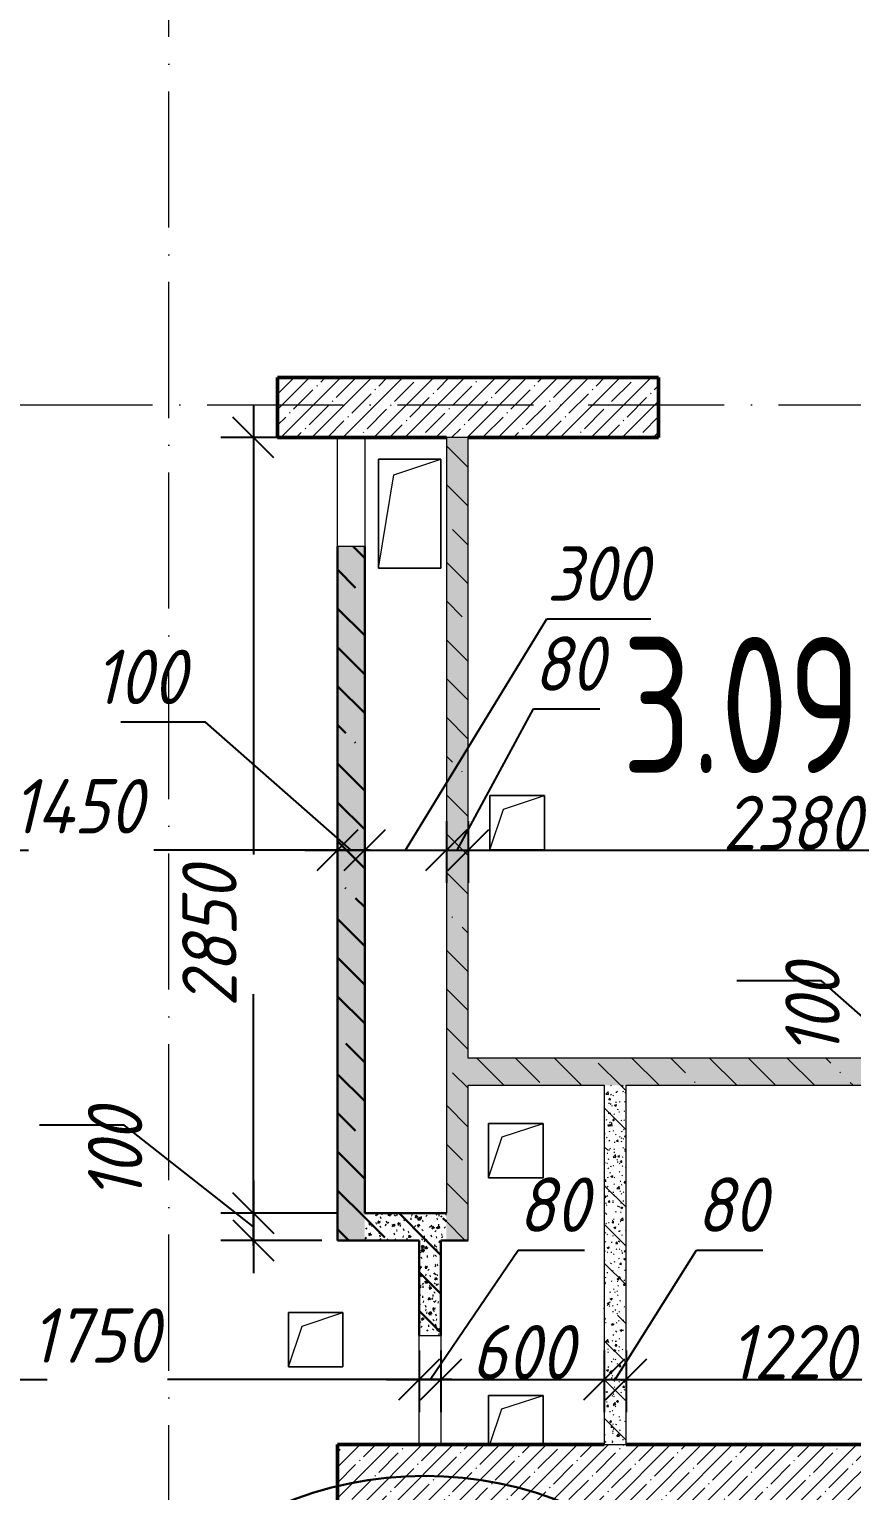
# Model space of a CAD drawing. Header units: millimetres. Extents: x -269418 to 201924, y -5890 to 98643.
# Drawn here: x 65947 to 68970, y 3810 to 9180 of the extents above; entities that cross this region are included whole.
import ezdxf

# ---------------------------------------------------------------- set-up
doc = ezdxf.new("R2010")
doc.units = ezdxf.units.MM
doc.linetypes.add('50_200_ШТРИХ_1Т_ш5_п1_п1_', pattern=[700, 500, -100, 0, -100])
for name, color, linetype, lineweight in [('0) ПГП', 1, 'Continuous', 30), ('A-ANNO-DIMS', 7, 'Continuous', 9), ('A-AREA-IDEN', 7, 'Continuous', 9), ('A-FLOR', 7, 'Continuous', 9), ('A-GENM', 7, 'Continuous', 9), ('A-WALL-3', 7, 'Continuous', 50), ('A-WALL-PATT-2', 7, 'Continuous', 5), ('I-WALL', 7, 'Continuous', 5), ('Оси-1', 7, '50_200_ШТРИХ_1Т_ш5_п1_п1_', 9)]:
    doc.layers.add(name, color=color, linetype=linetype, lineweight=lineweight)
for name, color, linetype, lineweight, true_color in [('A-WALL-6', 7, 'Continuous', 13, 0x0070df), ('A-WALL-FNSH-4', 7, 'Continuous', 13, 0x0070df), ('A-WALL-PATT-4', 7, 'Continuous', 5, 0x0070df)]:
    doc.layers.add(name, color=color, linetype=linetype, lineweight=lineweight, true_color=true_color)
doc.styles.add('ISOCPEUR_I_2', font='isocpeui.ttf', dxfattribs={"width": 0.9, "height": 200})
doc.styles.add('СПДС', font='ГОСТ тип А.ttf', dxfattribs={"width": 0.9})
doc.dimstyles.new('ISO-2_0_0_9К_СРЕДНИЙ', dxfattribs={"dimscale": 304.8, "dimtxt": 199.196235, "dimasz": 0.492126, "dimexe": 0.393701, "dimexo": 0, "dimgap": 0, "dimtad": 1, "dimdec": 0, "dimzin": 0, "dimdsep": 46, "dimtxsty": 'ISOCPEUR_I_2', "dimblk1": 'OBLIQUE', "dimblk2": 'OBLIQUE', "dimsah": 1, "dimcen": 0.09, "dimdle": 0.393701, "dimazin": 0, "dimtfac": 1, "dimtdec": 4, "dimtix": 1, "dimtmove": 2, "dimatfit": 3, "dimfxl": 1, "dimtvp": 1, "dimtolj": 1, "dimtzin": 0, "dimarcsym": 2})
doc.dimstyles.new('ISO-2_0_0_9К_СРЕДНИЙ_1', dxfattribs={"dimscale": 304.8, "dimtxt": 199.196235, "dimasz": 0.492126, "dimexe": 0.393701, "dimexo": 0, "dimgap": 0, "dimtad": 1, "dimdec": 0, "dimzin": 0, "dimdsep": 46, "dimtxsty": 'ISOCPEUR_I_2', "dimblk1": 'OBLIQUE', "dimblk2": 'OBLIQUE', "dimsah": 1, "dimcen": 0.09, "dimdle": 0.393701, "dimazin": 0, "dimtfac": 1, "dimtdec": 4, "dimtix": 1, "dimtmove": 1, "dimatfit": 3, "dimfxl": 1, "dimtvp": 1, "dimtolj": 1, "dimtzin": 0, "dimarcsym": 2})
doc.dimstyles.new('ISO-2_0_0_9К_СРЕДНИЙ_2', dxfattribs={"dimscale": 304.8, "dimtxt": 199.196235, "dimasz": 0.492126, "dimexe": 0.393701, "dimexo": 0, "dimgap": 0, "dimtad": 1, "dimdec": 0, "dimzin": 0, "dimdsep": 46, "dimtxsty": 'ISOCPEUR_I_2', "dimblk1": 'OBLIQUE', "dimblk2": 'OBLIQUE', "dimsah": 1, "dimcen": 0.09, "dimdle": 0.393701, "dimazin": 0, "dimtfac": 1, "dimtdec": 4, "dimtix": 1, "dimtmove": 0, "dimatfit": 3, "dimfxl": 1, "dimtvp": 1, "dimtolj": 1, "dimtzin": 0, "dimarcsym": 2})
pattern_1 = [(45, (0, 0), (-57.02463, 57.02463), []), (45, (57.025, 0), (-57.02463, 57.02463), [100.806, -20.161, 3.353, -16.808])]
pattern_2 = [(50, (0, 0), (72.873764, -6.37607), [7.62, -83.82]), (355, (0, 0), (-14.09699, 76.42244), [6.096, -67.056]), (100.451, (6.07, -0.53), (58.776964, 70.04687), [6.476, -71.236]), (46.184, (0, 20.32), (108.43142, -16.81745), [11.43, -125.73]), (96.636, (9.04, 18.92), (94.961, 98.97089), [9.714, -106.854]), (351.184, (0, 20.32), (94.96227, 98.97018), [9.144, -100.584]), (21, (10.16, 15.24), (60.64565, -40.90654), [7.62, -83.82]), (326, (10.16, 15.24), (24.72083, 73.67493), [6.096, -67.056]), (71.451, (15.214, 11.83), (85.36689, 32.76874), [6.476, -71.236]), (37.5, (0, 0), (1.235525, 33.8224325), [3.353, -62.89, 3.353, -64.719, -67.31]), (37.5, (0, 0), (1.235525, 33.8224325), [-134.315, 3.353, -63.957]), (7.5, (0, 0), (26.728146, 40.07255), [3.353, -35.458, 3.353, -61.366, -25.654]), (7.5, (0, 0), (26.728146, 40.07255), [-103.53, 3.353, -22.301]), (327.5, (-22.657, 0), (54.236318, -2.292117), [3.353, -22.047, 3.353, -75.895, -105.156]), (327.5, (-22.657, 0), (54.236318, -2.292117), [-104.648, 3.353, -101.803]), (317.5, (-32.817, 0), (59.25158, 10.17014), [3.353, -29.667, 3.353, -49.276, -74.676]), (317.5, (-32.817, 0), (59.25158, 10.17014), [-85.649, 3.353, -71.323])]
pattern_3 = [(135, (0, 0), (-142.5612, -142.5612), []), (135, (142.56, 0), (-142.5612, -142.5612), [252.016, -50.403, 3.353, -47.05])]

# ---------------------------------------------------------------- blocks, each defined once
blk = doc.blocks.new('AR_Отверстие прямоугольное _в плите_ - AR_Отверстие прямоугольное _в плите_-V24-АР1_1_Кладочный план 3 этажа')
at = {"layer": 'A-GENM'}
for p, q in [((100, 100), (-100, 100)), ((-100, 100), (-100, -100)), ((-50, 50), (100, 100)), ((100, -100), (100, 100)), ((-100, -100), (-50, 50)), ((-100, -100), (100, -100))]:
    blk.add_line(p, q, dxfattribs=at)
blk = doc.blocks.new('AR_Отверстие прямоугольное _в плите_ - AR_Отверстие прямоугольное _в плите_-24547599-АР1_1_Кладочный план 3 этажа')
at = {"layer": 'A-GENM'}
for p, q in [((100, 97.5), (-100, 97.5)), ((-100, 97.5), (-100, -82.5)), ((-51.2, 48.8), (100, 97.5)), ((100, -82.5), (100, 97.5)), ((-95, -82.5), (-51.2, 48.8))]:
    blk.add_line(p, q, dxfattribs=at)
blk = doc.blocks.new('AR_Отверстие прямоугольное _в плите_ - AR_Отверстие прямоугольное _в плите_-24504815-АР1_1_Кладочный план 3 этажа')
at = {"layer": 'A-GENM'}
for p, q in [((115, 200), (-115, 200)), ((-115, 200), (-115, -200)), ((-57.5, 142.5), (115, 200)), ((115, -200), (115, 200)), ((-115, -200), (-57.5, 142.5)), ((-115, -200), (115, -200))]:
    blk.add_line(p, q, dxfattribs=at)
blk = doc.blocks.new('_Oblique')
at = {"color": 0, "linetype": 'ByBlock', "lineweight": -2}
blk.add_line((-0.5, -0.5), (0.5, 0.5), dxfattribs=at)
blk = doc.blocks.new('DIMBLOCK175-АР1_1_Кладочный план 3 этажа')
at = {"layer": 'A-ANNO-DIMS', "color": 0, "lineweight": -2, "transparency": 16777216}
for p, q in [((65630, 4325.1), (65630, 4099.1)), ((67380, 4325.1), (67380, 4099.1)), ((65510, 4219.1), (66013, 4219.1)), ((67500, 4219.1), (66455.3, 4219.1))]:
    blk.add_line(p, q, dxfattribs=at)
at = {"layer": 'Defpoints', "color": 0, "transparency": 16777216}
for p in [(65630, 4325.1), (67380, 4325.1), (67380, 4219.1)]:
    blk.add_point(p, dxfattribs=at)
at = {"layer": 'A-ANNO-DIMS', "color": 0, "lineweight": -2, "transparency": 16777216, "xscale": 150, "yscale": 150, "zscale": 150, "rotation": 180}
blk.add_blockref('_Oblique', (65630, 4219.1), dxfattribs=at)
at = {"layer": 'A-ANNO-DIMS', "color": 0, "lineweight": -2, "transparency": 16777216, "xscale": 150, "yscale": 150, "zscale": 150}
blk.add_blockref('_Oblique', (67380, 4219.1), dxfattribs=at)
at = {"layer": 'A-ANNO-DIMS', "color": 0, "transparency": 16777216, "insert": (65953.8, 4480.4), "char_height": 200, "width": 560.814, "attachment_point": 1, "line_spacing_factor": 1.149209, "style": 'ISOCPEUR_I_2'}
blk.add_mtext('\\A1;1750', dxfattribs=at)
blk = doc.blocks.new('DIMBLOCK176-АР1_1_Кладочный план 3 этажа')
at = {"layer": 'A-ANNO-DIMS', "color": 0, "lineweight": -2, "transparency": 16777216}
for p, q in [((67420, 4219.1), (67743.7, 4694.6)), ((67743.7, 4694.6), (67987.5, 4694.6)), ((67380, 4325.1), (67380, 4099.1)), ((67460, 4325.1), (67460, 4099.1)), ((67260, 4219.1), (67580, 4219.1))]:
    blk.add_line(p, q, dxfattribs=at)
at = {"layer": 'Defpoints', "color": 0, "transparency": 16777216}
for p in [(67380, 4325.1), (67460, 4325.1), (67460, 4219.1)]:
    blk.add_point(p, dxfattribs=at)
at = {"layer": 'A-ANNO-DIMS', "color": 0, "lineweight": -2, "transparency": 16777216, "xscale": 150, "yscale": 150, "zscale": 150, "rotation": 180}
blk.add_blockref('_Oblique', (67380, 4219.1), dxfattribs=at)
at = {"layer": 'A-ANNO-DIMS', "color": 0, "lineweight": -2, "transparency": 16777216, "xscale": 150, "yscale": 150, "zscale": 150}
blk.add_blockref('_Oblique', (67460, 4219.1), dxfattribs=at)
at = {"layer": 'A-ANNO-DIMS', "color": 0, "transparency": 16777216, "insert": (67743.7, 4961.2), "char_height": 200, "width": 303.391, "attachment_point": 1, "line_spacing_factor": 1.149209, "style": 'ISOCPEUR_I_2'}
blk.add_mtext('\\A1;80', dxfattribs=at)
blk = doc.blocks.new('DIMBLOCK177-АР1_1_Кладочный план 3 этажа')
at = {"layer": 'A-ANNO-DIMS', "color": 0, "lineweight": -2, "transparency": 16777216}
for p, q in [((67460, 4325.1), (67460, 4099.1)), ((68060, 4325.1), (68060, 4099.1)), ((67340, 4219.1), (68180, 4219.1))]:
    blk.add_line(p, q, dxfattribs=at)
at = {"layer": 'Defpoints', "color": 0, "transparency": 16777216}
for p in [(67460, 4325.1), (68060, 4325.1), (68060, 4219.1)]:
    blk.add_point(p, dxfattribs=at)
at = {"layer": 'A-ANNO-DIMS', "color": 0, "lineweight": -2, "transparency": 16777216, "xscale": 150, "yscale": 150, "zscale": 150, "rotation": 180}
blk.add_blockref('_Oblique', (67460, 4219.1), dxfattribs=at)
at = {"layer": 'A-ANNO-DIMS', "color": 0, "lineweight": -2, "transparency": 16777216, "xscale": 150, "yscale": 150, "zscale": 150}
blk.add_blockref('_Oblique', (68060, 4219.1), dxfattribs=at)
at = {"layer": 'A-ANNO-DIMS', "color": 0, "transparency": 16777216, "insert": (67760, 4319.1), "char_height": 200, "width": 455.087, "attachment_point": 5, "style": 'ISOCPEUR_I_2'}
blk.add_mtext('\\A1;600', dxfattribs=at)
blk = doc.blocks.new('DIMBLOCK178-АР1_1_Кладочный план 3 этажа')
at = {"layer": 'A-ANNO-DIMS', "color": 0, "lineweight": -2, "transparency": 16777216}
for p, q in [((68100, 4219.1), (68398.7, 4694.6)), ((68398.7, 4694.6), (68642.5, 4694.6)), ((68060, 4325.1), (68060, 4099.1)), ((68140, 4325.1), (68140, 4099.1)), ((67940, 4219.1), (68260, 4219.1))]:
    blk.add_line(p, q, dxfattribs=at)
at = {"layer": 'Defpoints', "color": 0, "transparency": 16777216}
for p in [(68060, 4325.1), (68140, 4325.1), (68140, 4219.1)]:
    blk.add_point(p, dxfattribs=at)
at = {"layer": 'A-ANNO-DIMS', "color": 0, "lineweight": -2, "transparency": 16777216, "xscale": 150, "yscale": 150, "zscale": 150, "rotation": 180}
blk.add_blockref('_Oblique', (68060, 4219.1), dxfattribs=at)
at = {"layer": 'A-ANNO-DIMS', "color": 0, "lineweight": -2, "transparency": 16777216, "xscale": 150, "yscale": 150, "zscale": 150}
blk.add_blockref('_Oblique', (68140, 4219.1), dxfattribs=at)
at = {"layer": 'A-ANNO-DIMS', "color": 0, "transparency": 16777216, "insert": (68398.7, 4961.2), "char_height": 200, "width": 303.391, "attachment_point": 1, "line_spacing_factor": 1.149209, "style": 'ISOCPEUR_I_2'}
blk.add_mtext('\\A1;80', dxfattribs=at)
blk = doc.blocks.new('DIMBLOCK179-АР1_1_Кладочный план 3 этажа')
at = {"layer": 'A-ANNO-DIMS', "color": 0, "lineweight": -2, "transparency": 16777216}
for p, q in [((68140, 4325.1), (68140, 4099.1)), ((69360, 4325.1), (69360, 4099.1)), ((68020, 4219.1), (69480, 4219.1))]:
    blk.add_line(p, q, dxfattribs=at)
at = {"layer": 'Defpoints', "color": 0, "transparency": 16777216}
for p in [(68140, 4325.1), (69360, 4325.1), (69360, 4219.1)]:
    blk.add_point(p, dxfattribs=at)
at = {"layer": 'A-ANNO-DIMS', "color": 0, "lineweight": -2, "transparency": 16777216, "xscale": 150, "yscale": 150, "zscale": 150, "rotation": 180}
blk.add_blockref('_Oblique', (68140, 4219.1), dxfattribs=at)
at = {"layer": 'A-ANNO-DIMS', "color": 0, "lineweight": -2, "transparency": 16777216, "xscale": 150, "yscale": 150, "zscale": 150}
blk.add_blockref('_Oblique', (69360, 4219.1), dxfattribs=at)
at = {"layer": 'A-ANNO-DIMS', "color": 0, "transparency": 16777216, "insert": (68750, 4319.1), "char_height": 200, "width": 560.814, "attachment_point": 5, "style": 'ISOCPEUR_I_2'}
blk.add_mtext('\\A1;1220', dxfattribs=at)
blk = doc.blocks.new('DIMBLOCK335-АР1_1_Кладочный план 3 этажа')
at = {"layer": 'A-ANNO-DIMS', "color": 0, "lineweight": -2, "transparency": 16777216}
for p, q in [((68858.6, 5683.5), (68546.8, 5683.5)), ((69236.7, 5350), (68858.6, 5683.5)), ((69236.7, 5520), (69236.7, 5180)), ((69342.7, 5400), (69116.7, 5400)), ((69342.7, 5300), (69116.7, 5300))]:
    blk.add_line(p, q, dxfattribs=at)
at = {"layer": 'Defpoints', "color": 0, "transparency": 16777216}
for p in [(69342.7, 5400), (69236.7, 5300), (69342.7, 5300)]:
    blk.add_point(p, dxfattribs=at)
at = {"layer": 'A-ANNO-DIMS', "color": 0, "lineweight": -2, "transparency": 16777216, "xscale": 150, "yscale": 150, "zscale": 150}
for p, rotation in [((69236.7, 5400), 90), ((69236.7, 5300), 270)]:
    blk.add_blockref('_Oblique', p, dxfattribs=dict(at, rotation=rotation))
at = {"layer": 'A-ANNO-DIMS', "color": 0, "transparency": 16777216, "insert": (68725.2, 5407.7), "char_height": 200, "width": 409.118, "attachment_point": 1, "rotation": 90, "line_spacing_factor": 1.149209, "style": 'ISOCPEUR_I_2'}
blk.add_mtext('\\A1;100', dxfattribs=at)
blk = doc.blocks.new('DIMBLOCK492-АР1_1_Кладочный план 3 этажа')
at = {"layer": 'A-ANNO-DIMS', "color": 0, "lineweight": -2, "transparency": 16777216}
for p, q in [((66770.7, 7800), (66770.7, 6148)), ((66860, 7680), (66650.7, 7680)), ((66770.7, 4710), (66770.7, 5635.2)), ((67077, 4830), (66650.7, 4830))]:
    blk.add_line(p, q, dxfattribs=at)
at = {"layer": 'Defpoints', "color": 0, "transparency": 16777216}
for p in [(66860, 7680), (66770.7, 4830), (67077, 4830)]:
    blk.add_point(p, dxfattribs=at)
at = {"layer": 'A-ANNO-DIMS', "color": 0, "lineweight": -2, "transparency": 16777216, "xscale": 150, "yscale": 150, "zscale": 150}
for p, rotation in [((66770.7, 7680), 90), ((66770.7, 4830), 270)]:
    blk.add_blockref('_Oblique', p, dxfattribs=dict(at, rotation=rotation))
at = {"layer": 'A-ANNO-DIMS', "color": 0, "transparency": 16777216, "insert": (66509.4, 5588.2), "char_height": 200, "width": 606.782, "attachment_point": 1, "rotation": 90, "line_spacing_factor": 1.149209, "style": 'ISOCPEUR_I_2'}
blk.add_mtext('\\A1;2850', dxfattribs=at)
blk = doc.blocks.new('DIMBLOCK493-АР1_1_Кладочный план 3 этажа')
at = {"layer": 'A-ANNO-DIMS', "color": 0, "lineweight": -2, "transparency": 16777216}
for p, q in [((66296.1, 5153.6), (65984.4, 5153.6)), ((66770.7, 4780), (66296.1, 5153.6)), ((66770.7, 4950), (66770.7, 4610)), ((67077, 4830), (66650.7, 4830)), ((67022.9, 4730), (66650.7, 4730))]:
    blk.add_line(p, q, dxfattribs=at)
at = {"layer": 'Defpoints', "color": 0, "transparency": 16777216}
for p in [(67077, 4830), (66770.7, 4730), (67022.9, 4730)]:
    blk.add_point(p, dxfattribs=at)
at = {"layer": 'A-ANNO-DIMS', "color": 0, "lineweight": -2, "transparency": 16777216, "xscale": 150, "yscale": 150, "zscale": 150}
for p, rotation in [((66770.7, 4830), 90), ((66770.7, 4730), 270)]:
    blk.add_blockref('_Oblique', p, dxfattribs=dict(at, rotation=rotation))
at = {"layer": 'A-ANNO-DIMS', "color": 0, "transparency": 16777216, "insert": (66162.8, 4877.9), "char_height": 200, "width": 409.118, "attachment_point": 1, "rotation": 90, "line_spacing_factor": 1.149209, "style": 'ISOCPEUR_I_2'}
blk.add_mtext('\\A1;100', dxfattribs=at)
blk = doc.blocks.new('DIMBLOCK494-АР1_1_Кладочный план 3 этажа')
at = {"layer": 'A-ANNO-DIMS', "color": 0, "lineweight": -2, "transparency": 16777216}
for p, q in [((65630, 6269.9), (65630, 6043.9)), ((67080, 6269.9), (67080, 6043.9)), ((65510, 6163.9), (65944, 6163.9)), ((67200, 6163.9), (66404.8, 6163.9))]:
    blk.add_line(p, q, dxfattribs=at)
at = {"layer": 'Defpoints', "color": 0, "transparency": 16777216}
for p in [(65630, 6269.9), (67080, 6269.9), (67080, 6163.9)]:
    blk.add_point(p, dxfattribs=at)
at = {"layer": 'A-ANNO-DIMS', "color": 0, "lineweight": -2, "transparency": 16777216, "xscale": 150, "yscale": 150, "zscale": 150, "rotation": 180}
blk.add_blockref('_Oblique', (65630, 6163.9), dxfattribs=at)
at = {"layer": 'A-ANNO-DIMS', "color": 0, "lineweight": -2, "transparency": 16777216, "xscale": 150, "yscale": 150, "zscale": 150}
blk.add_blockref('_Oblique', (67080, 6163.9), dxfattribs=at)
at = {"layer": 'A-ANNO-DIMS', "color": 0, "transparency": 16777216, "insert": (65884.8, 6425.2), "char_height": 200, "width": 579.201, "attachment_point": 1, "line_spacing_factor": 1.149209, "style": 'ISOCPEUR_I_2'}
blk.add_mtext('\\A1;1450', dxfattribs=at)
blk = doc.blocks.new('DIMBLOCK495-АР1_1_Кладочный план 3 этажа')
at = {"layer": 'A-ANNO-DIMS', "color": 0, "lineweight": -2, "transparency": 16777216}
for p, q in [((66595.1, 6633.7), (66283.4, 6633.7)), ((67130, 6163.9), (66595.1, 6633.7)), ((67080, 6269.9), (67080, 6043.9)), ((67180, 6269.9), (67180, 6043.9)), ((66960, 6163.9), (67300, 6163.9))]:
    blk.add_line(p, q, dxfattribs=at)
at = {"layer": 'Defpoints', "color": 0, "transparency": 16777216}
for p in [(67080, 6269.9), (67180, 6269.9), (67180, 6163.9)]:
    blk.add_point(p, dxfattribs=at)
at = {"layer": 'A-ANNO-DIMS', "color": 0, "lineweight": -2, "transparency": 16777216, "xscale": 150, "yscale": 150, "zscale": 150, "rotation": 180}
blk.add_blockref('_Oblique', (67080, 6163.9), dxfattribs=at)
at = {"layer": 'A-ANNO-DIMS', "color": 0, "lineweight": -2, "transparency": 16777216, "xscale": 150, "yscale": 150, "zscale": 150}
blk.add_blockref('_Oblique', (67180, 6163.9), dxfattribs=at)
at = {"layer": 'A-ANNO-DIMS', "color": 0, "transparency": 16777216, "insert": (66186, 6900.4), "char_height": 200, "width": 409.118, "attachment_point": 1, "line_spacing_factor": 1.149209, "style": 'ISOCPEUR_I_2'}
blk.add_mtext('\\A1;100', dxfattribs=at)
blk = doc.blocks.new('DIMBLOCK496-АР1_1_Кладочный план 3 этажа')
at = {"layer": 'A-ANNO-DIMS', "color": 0, "lineweight": -2, "transparency": 16777216}
for p, q in [((67330, 6163.9), (67849.3, 7013.5)), ((67849.3, 7013.5), (68231.6, 7013.5)), ((67180, 6269.9), (67180, 6043.9)), ((67480, 6269.9), (67480, 6043.9)), ((67060, 6163.9), (67600, 6163.9))]:
    blk.add_line(p, q, dxfattribs=at)
at = {"layer": 'Defpoints', "color": 0, "transparency": 16777216}
for p in [(67180, 6269.9), (67480, 6269.9), (67480, 6163.9)]:
    blk.add_point(p, dxfattribs=at)
at = {"layer": 'A-ANNO-DIMS', "color": 0, "lineweight": -2, "transparency": 16777216, "xscale": 150, "yscale": 150, "zscale": 150, "rotation": 180}
blk.add_blockref('_Oblique', (67180, 6163.9), dxfattribs=at)
at = {"layer": 'A-ANNO-DIMS', "color": 0, "lineweight": -2, "transparency": 16777216, "xscale": 150, "yscale": 150, "zscale": 150}
blk.add_blockref('_Oblique', (67480, 6163.9), dxfattribs=at)
at = {"layer": 'A-ANNO-DIMS', "color": 0, "transparency": 16777216, "insert": (67849.3, 7280.1), "char_height": 200, "width": 455.087, "attachment_point": 1, "line_spacing_factor": 1.149209, "style": 'ISOCPEUR_I_2'}
blk.add_mtext('\\A1;300', dxfattribs=at)
blk = doc.blocks.new('DIMBLOCK497-АР1_1_Кладочный план 3 этажа')
at = {"layer": 'A-ANNO-DIMS', "color": 0, "lineweight": -2, "transparency": 16777216}
for p, q in [((67520, 6163.9), (67800.4, 6682.5)), ((67800.4, 6682.5), (68044.2, 6682.5)), ((67480, 6269.9), (67480, 6043.9)), ((67560, 6269.9), (67560, 6043.9)), ((67360, 6163.9), (67680, 6163.9))]:
    blk.add_line(p, q, dxfattribs=at)
at = {"layer": 'Defpoints', "color": 0, "transparency": 16777216}
for p in [(67480, 6269.9), (67560, 6269.9), (67560, 6163.9)]:
    blk.add_point(p, dxfattribs=at)
at = {"layer": 'A-ANNO-DIMS', "color": 0, "lineweight": -2, "transparency": 16777216, "xscale": 150, "yscale": 150, "zscale": 150, "rotation": 180}
blk.add_blockref('_Oblique', (67480, 6163.9), dxfattribs=at)
at = {"layer": 'A-ANNO-DIMS', "color": 0, "lineweight": -2, "transparency": 16777216, "xscale": 150, "yscale": 150, "zscale": 150}
blk.add_blockref('_Oblique', (67560, 6163.9), dxfattribs=at)
at = {"layer": 'A-ANNO-DIMS', "color": 0, "transparency": 16777216, "insert": (67800.4, 6949.2), "char_height": 200, "width": 303.391, "attachment_point": 1, "line_spacing_factor": 1.149209, "style": 'ISOCPEUR_I_2'}
blk.add_mtext('\\A1;80', dxfattribs=at)
blk = doc.blocks.new('DIMBLOCK498-АР1_1_Кладочный план 3 этажа')
at = {"layer": 'A-ANNO-DIMS', "color": 0, "lineweight": -2, "transparency": 16777216}
for p, q in [((67560, 6269.9), (67560, 6043.9)), ((69940, 6269.9), (69940, 6043.9)), ((67440, 6163.9), (70060, 6163.9))]:
    blk.add_line(p, q, dxfattribs=at)
at = {"layer": 'Defpoints', "color": 0, "transparency": 16777216}
for p in [(67560, 6269.9), (69940, 6269.9), (69940, 6163.9)]:
    blk.add_point(p, dxfattribs=at)
at = {"layer": 'A-ANNO-DIMS', "color": 0, "lineweight": -2, "transparency": 16777216, "xscale": 150, "yscale": 150, "zscale": 150, "rotation": 180}
blk.add_blockref('_Oblique', (67560, 6163.9), dxfattribs=at)
at = {"layer": 'A-ANNO-DIMS', "color": 0, "lineweight": -2, "transparency": 16777216, "xscale": 150, "yscale": 150, "zscale": 150}
blk.add_blockref('_Oblique', (69940, 6163.9), dxfattribs=at)
at = {"layer": 'A-ANNO-DIMS', "color": 0, "transparency": 16777216, "insert": (68750, 6263.9), "char_height": 200, "width": 606.782, "attachment_point": 5, "style": 'ISOCPEUR_I_2'}
blk.add_mtext('\\A1;2380', dxfattribs=at)

msp = doc.modelspace()

# ---------------------------------------------------------------- hatches: boundary and pattern name
at = {"layer": '0) ПГП'}
h = msp.add_hatch(dxfattribs=at)
h.set_pattern_fill('FP_6', color=256, style=0, pattern_type=2)
h.set_pattern_definition(pattern_2)
h.paths.add_polyline_path([(67080, 4730), (67180, 4730), (67180, 7280), (67080, 7280), (67080, 5222)], flags=0)
h = msp.add_hatch(dxfattribs=at)
h.set_pattern_fill('FP_7', color=256, style=0, pattern_type=2)
h.set_pattern_definition(pattern_3)
h.paths.add_polyline_path([(67080, 4730), (67180, 4730), (67180, 7280), (67080, 7280), (67080, 5222)], flags=0)
h = msp.add_hatch(dxfattribs=at)
h.set_pattern_fill('FP_6', color=256, style=0, pattern_type=2)
h.set_pattern_definition(pattern_2)
h.paths.add_polyline_path([(67480, 4730), (67480, 4830), (67180, 4830), (67180, 4730), (67460, 4730)], flags=0)
h = msp.add_hatch(dxfattribs=at)
h.set_pattern_fill('FP_7', color=256, style=0, pattern_type=2)
h.set_pattern_definition(pattern_3)
h.paths.add_polyline_path([(67480, 4730), (67480, 4830), (67180, 4830), (67180, 4730), (67460, 4730)], flags=0)
h = msp.add_hatch(dxfattribs=at)
h.set_pattern_fill('FP_6', color=256, style=0, pattern_type=2)
h.set_pattern_definition(pattern_2)
h.paths.add_polyline_path([(67380, 4380), (67460, 4380), (67460, 4730), (67380, 4730)], flags=0)
h = msp.add_hatch(dxfattribs=at)
h.set_pattern_fill('FP_7', color=256, style=0, pattern_type=2)
h.set_pattern_definition(pattern_3)
h.paths.add_polyline_path([(67380, 4380), (67460, 4380), (67460, 4730), (67380, 4730)], flags=0)
at = {"layer": 'A-WALL-PATT-2'}
h = msp.add_hatch(dxfattribs=at)
h.set_pattern_fill('FP_4', color=256, style=0, pattern_type=2)
h.set_pattern_definition(pattern_1)
h.paths.add_polyline_path([(68260, 7680), (68260, 7900), (66860, 7900), (66860, 7680), (67560, 7680)], flags=0)
h.paths.add_polyline_path([(71860, 7680), (71860, 7900), (71660, 7900), (71660, 7680)], flags=0)
h.paths.add_polyline_path([(70710, 7680), (70710, 7900), (69360, 7900), (69360, 7680), (70420, 7680)], flags=0)
h = msp.add_hatch(dxfattribs=at)
h.set_pattern_fill('FP_4', color=256, style=0, pattern_type=2)
h.set_pattern_definition(pattern_1)
h.paths.add_polyline_path([(67080, 3760), (70420, 3760), (70420, 3980), (67080, 3980), (67080, 3792)], flags=0)
at = {"layer": 'A-WALL-PATT-4'}
h = msp.add_hatch(dxfattribs=at)
h.set_pattern_fill('FP_6', color=256, style=0, pattern_type=2)
h.set_pattern_definition(pattern_2)
h.paths.add_polyline_path([(67480, 4730), (67560, 4730), (67560, 7680), (67480, 7680), (67480, 4830)], flags=0)
h = msp.add_hatch(dxfattribs=at)
h.set_pattern_fill('FP_7', color=256, style=0, pattern_type=2)
h.set_pattern_definition(pattern_3)
h.paths.add_polyline_path([(67480, 4730), (67560, 4730), (67560, 7680), (67480, 7680), (67480, 4830)], flags=0)
h = msp.add_hatch(dxfattribs=at)
h.set_pattern_fill('FP_6', color=256, style=0, pattern_type=2)
h.set_pattern_definition(pattern_2)
h.paths.add_polyline_path([(68140, 5300), (69390, 5300), (69390, 5400), (67560, 5400), (67560, 5300), (68060, 5300)], flags=0)
h.paths.add_polyline_path([(69936, 5300), (69940, 5300), (69940, 5400), (69936, 5400), (69936, 5392.4), (69894.5, 5392.4), (69894.5, 5307.6), (69936, 5307.6)], flags=0)
h = msp.add_hatch(dxfattribs=at)
h.set_pattern_fill('FP_7', color=256, style=0, pattern_type=2)
h.set_pattern_definition(pattern_3)
h.paths.add_polyline_path([(68140, 5300), (69390, 5300), (69390, 5400), (67560, 5400), (67560, 5300), (68060, 5300)], flags=0)
h.paths.add_polyline_path([(69936, 5300), (69940, 5300), (69940, 5400), (69936, 5400), (69936, 5392.4), (69894.5, 5392.4), (69894.5, 5307.6), (69936, 5307.6)], flags=0)
h = msp.add_hatch(dxfattribs=at)
h.set_pattern_fill('FP_6', color=256, style=0, pattern_type=2)
h.set_pattern_definition(pattern_2)
h.paths.add_polyline_path([(68060, 3980), (68140, 3980), (68140, 5300), (68060, 5300), (68060, 5222)], flags=0)
h = msp.add_hatch(dxfattribs=at)
h.set_pattern_fill('FP_7', color=256, style=0, pattern_type=2)
h.set_pattern_definition(pattern_3)
h.paths.add_polyline_path([(68060, 3980), (68140, 3980), (68140, 5300), (68060, 5300), (68060, 5222)], flags=0)

# ---------------------------------------------------------------- linework, layer by layer
at = {"color": 1, "lineweight": 30}
msp.add_circle((67400.4, 2495.4), 1369.4, dxfattribs=at)
at = {"layer": '0) ПГП'}
for p, q in [((67080, 7280), (67080, 4730)), ((67180, 4830), (67180, 7280)), ((67480, 4830), (67180, 4830)), ((67080, 4730), (67380, 4730)), ((67380, 4730), (67380, 4380)), ((67460, 4730), (67560, 4730)), ((67460, 4380), (67460, 4730))]:
    msp.add_line(p, q, dxfattribs=at)
at = {"layer": 'A-FLOR'}
for p, q in [((67230, 7600), (67460, 7600)), ((67230, 7200), (67230, 7600)), ((67460, 7600), (67460, 7200)), ((67460, 7200), (67230, 7200)), ((67640, 6365), (67840, 6365)), ((67640, 6165), (67640, 6365)), ((67840, 6365), (67840, 6165)), ((67840, 6165), (67640, 6165)), ((67635, 5160), (67835, 5160)), ((67635, 4960), (67635, 5160)), ((67835, 5160), (67835, 4960)), ((67835, 4960), (67635, 4960)), ((66900, 4465), (67100, 4465)), ((66900, 4265), (66900, 4465)), ((67100, 4465), (67100, 4265)), ((67100, 4265), (66900, 4265)), ((67635, 4160), (67835, 4160)), ((67635, 3980), (67635, 4160)), ((67835, 4160), (67835, 3980))]:
    msp.add_line(p, q, dxfattribs=at)
at = {"layer": 'A-WALL-3'}
for p, q in [((68260, 7900), (66860, 7900)), ((66860, 7900), (66860, 7680)), ((68260, 7680), (68260, 7900)), ((66860, 7680), (67480, 7680)), ((67560, 7680), (68260, 7680)), ((68060, 3980), (67080, 3980)), ((67080, 3980), (67080, 3760)), ((69360, 3980), (68140, 3980))]:
    msp.add_line(p, q, dxfattribs=at)
at = {"layer": 'A-WALL-6'}
for p, q in [((67560, 7680), (67480, 7680)), ((68060, 3980), (68140, 3980))]:
    msp.add_line(p, q, dxfattribs=at)
at = {"layer": 'A-WALL-FNSH-4'}
for p, q in [((67480, 7680), (67480, 4830)), ((67560, 5400), (67560, 7680)), ((67180, 7280), (67080, 7280)), ((69390, 5400), (67560, 5400)), ((67560, 4730), (67560, 5300)), ((67560, 5300), (68060, 5300)), ((68060, 5300), (68060, 3980)), ((68140, 5300), (69360, 5300)), ((68140, 3980), (68140, 5300)), ((67380, 4380), (67460, 4380))]:
    msp.add_line(p, q, dxfattribs=at)
at = {"layer": 'I-WALL'}
for p, q in [((67080, 7280), (67080, 7680)), ((67180, 7680), (67180, 7280)), ((67380, 3980), (67380, 4380)), ((67460, 4380), (67460, 3980))]:
    msp.add_line(p, q, dxfattribs=at)
at = {"layer": 'Оси-1'}
for p, q in [((66460, -4150), (66460, 28636.9)), ((-6210, 7800), (125951.6, 7800))]:
    msp.add_line(p, q, dxfattribs=at)

# ---------------------------------------------------------------- block references
at = {"layer": 'A-GENM'}
for name, p in [('AR_Отверстие прямоугольное _в плите_ - AR_Отверстие прямоугольное _в плите_-24504815-АР1_1_Кладочный план 3 этажа', (67345, 7400)), ('AR_Отверстие прямоугольное _в плите_ - AR_Отверстие прямоугольное _в плите_-V24-АР1_1_Кладочный план 3 этажа', (67740, 6265)), ('AR_Отверстие прямоугольное _в плите_ - AR_Отверстие прямоугольное _в плите_-V24-АР1_1_Кладочный план 3 этажа', (67735, 5060)), ('AR_Отверстие прямоугольное _в плите_ - AR_Отверстие прямоугольное _в плите_-V24-АР1_1_Кладочный план 3 этажа', (67000, 4365)), ('AR_Отверстие прямоугольное _в плите_ - AR_Отверстие прямоугольное _в плите_-24547599-АР1_1_Кладочный план 3 этажа', (67735, 4062.5))]:
    msp.add_blockref(name, p, dxfattribs=at)

# ---------------------------------------------------------------- texts
at = {"layer": 'A-AREA-IDEN', "insert": (68125.9, 6947.1), "char_height": 500, "width": 1327.594, "attachment_point": 1, "style": 'СПДС'}
msp.add_mtext('3.09', dxfattribs=at)

# ---------------------------------------------------------------- dimensions: what is measured, and where the dimension line sits
at = {"layer": 'A-ANNO-DIMS'}
for base, p1, p2, dimstyle, override, picture, middle in [((66770.7, 4830), (66860, 7680), (67077, 4830), 'ISO-2_0_0_9К_СРЕДНИЙ', {"dimpost": '<>', "dimfxl": 2858.245649}, 'DIMBLOCK492-АР1_1_Кладочный план 3 этажа', (66642.7, 5891.6)), ((69236.7, 5300), (69342.7, 5400), (69342.7, 5300), 'ISO-2_0_0_9К_СРЕДНИЙ_1', {"dimpost": '<>', "dimfxl": 100}, 'DIMBLOCK335-АР1_1_Кладочный план 3 этажа', (68858.6, 5683.5)), ((66770.7, 4730), (67077, 4830), (67022.9, 4730), 'ISO-2_0_0_9К_СРЕДНИЙ_1', {"dimpost": '<>', "dimfxl": 113.68776}, 'DIMBLOCK493-АР1_1_Кладочный план 3 этажа', (66296.1, 5153.6))]:
    dim = msp.add_linear_dim(base=base, p1=p1, p2=p2, angle=90, dimstyle=dimstyle, override=override, dxfattribs=at)
    dim.commit()
    dim.dimension.update_dxf_attribs({"geometry": picture, "text_midpoint": middle, "dimtype": 160, "text_rotation": 90})
for base, p1, p2, dimstyle, override, picture, middle in [((67480, 6163.9), (67180, 6269.9), (67480, 6269.9), 'ISO-2_0_0_9К_СРЕДНИЙ_1', {"dimpost": '<>', "dimfxl": 300.000018}, 'DIMBLOCK496-АР1_1_Кладочный план 3 этажа', (67849.3, 7013.5)), ((67560, 6163.9), (67480, 6269.9), (67560, 6269.9), 'ISO-2_0_0_9К_СРЕДНИЙ_1', {"dimpost": '<>', "dimfxl": 80}, 'DIMBLOCK497-АР1_1_Кладочный план 3 этажа', (67800.4, 6682.5)), ((67180, 6163.9), (67080, 6269.9), (67180, 6269.9), 'ISO-2_0_0_9К_СРЕДНИЙ_1', {"dimpost": '<>', "dimfxl": 100}, 'DIMBLOCK495-АР1_1_Кладочный план 3 этажа', (66595.1, 6633.7)), ((67080, 6163.9), (65630, 6269.9), (67080, 6269.9), 'ISO-2_0_0_9К_СРЕДНИЙ', {"dimpost": '<>', "dimfxl": 1449.99998}, 'DIMBLOCK494-АР1_1_Кладочный план 3 этажа', (66174.4, 6291.8)), ((67460, 4219.1), (67380, 4325.1), (67460, 4325.1), 'ISO-2_0_0_9К_СРЕДНИЙ_1', {"dimpost": '<>', "dimfxl": 80}, 'DIMBLOCK176-АР1_1_Кладочный план 3 этажа', (67743.7, 4694.6)), ((68140, 4219.1), (68060, 4325.1), (68140, 4325.1), 'ISO-2_0_0_9К_СРЕДНИЙ_1', {"dimpost": '<>', "dimfxl": 80}, 'DIMBLOCK178-АР1_1_Кладочный план 3 этажа', (68398.7, 4694.6)), ((67380, 4219.1), (65630, 4325.1), (67380, 4325.1), 'ISO-2_0_0_9К_СРЕДНИЙ', {"dimpost": '<>', "dimfxl": 1749.999998}, 'DIMBLOCK175-АР1_1_Кладочный план 3 этажа', (66234.2, 4347))]:
    dim = msp.add_linear_dim(base=base, p1=p1, p2=p2, dimstyle=dimstyle, override=override, dxfattribs=at)
    dim.commit()
    dim.dimension.update_dxf_attribs({"geometry": picture, "text_midpoint": middle, "dimtype": 160})
for base, p1, p2, override, picture, middle in [((69940, 6163.9), (67560, 6269.9), (69940, 6269.9), {"dimpost": '<>', "dimfxl": 2380.000021}, 'DIMBLOCK498-АР1_1_Кладочный план 3 этажа', (68750, 6263.9)), ((68060, 4219.1), (67460, 4325.1), (68060, 4325.1), {"dimpost": '<>', "dimfxl": 600.000021}, 'DIMBLOCK177-АР1_1_Кладочный план 3 этажа', (67760, 4319.1)), ((69360, 4219.1), (68140, 4325.1), (69360, 4325.1), {"dimpost": '<>', "dimfxl": 1220}, 'DIMBLOCK179-АР1_1_Кладочный план 3 этажа', (68750, 4319.1))]:
    dim = msp.add_linear_dim(base=base, p1=p1, p2=p2, dimstyle='ISO-2_0_0_9К_СРЕДНИЙ_2', override=override, dxfattribs=at)
    dim.commit()
    dim.dimension.update_dxf_attribs({"geometry": picture, "text_midpoint": middle})

doc.saveas('drawing.dxf')
